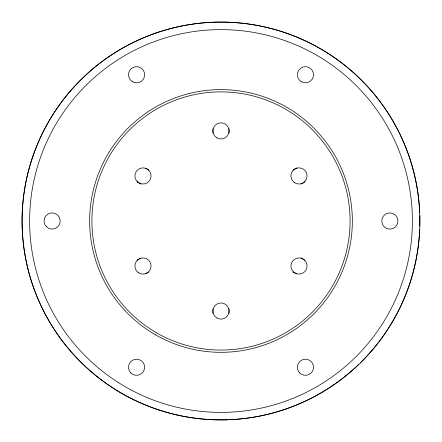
<?xml version="1.0" encoding="UTF-8"?>
<svg xmlns="http://www.w3.org/2000/svg" width="442" height="442" viewBox="0 0 442 442"><rect width="100%" height="100%" fill="white"/><g stroke="black" fill="none" stroke-linecap="round" stroke-linejoin="round"><path stroke-width="0.66" d="M136.976 260.2L140.91 257.929M293.018 170.109L296.958 167.838M145.606 273.852L148.418 272.228M301.09 184.082L305.024 181.811M145.606 168.159L148.982 170.109M301.09 257.929L305.024 260.2M136.976 181.811L140.91 184.082M293.018 271.902L296.394 273.852M229.067 128.644L229.067 133.186M229.067 308.825L229.067 313.367M212.933 128.644L212.933 133.186M212.933 308.825L212.933 313.367M419.767 215.685A198.894 198.894 0 0 1 419.767 226.265M419.651 229.569A198.894 198.894 0 0 1 407.386 290.239M407.154 290.864A198.894 198.894 0 0 1 360.291 362.893M358.871 364.28A198.894 198.894 0 0 1 335.97 383.236M335.428 383.617A198.894 198.894 0 0 1 229.205 419.701M227.884 419.751A198.894 198.894 0 0 1 22.752 237.702A198.894 198.894 0 0 1 194.463 23.846A198.894 198.894 0 0 1 416.524 184.811M416.64 185.458A198.894 198.894 0 0 1 419.679 213.038M385.838 227.995A8.066 8.066 0 0 0 397.944 221.006A8.066 8.066 0 0 0 385.838 214.016A8.066 8.066 0 0 0 385.838 227.995M117.671 390.96A198.9 198.9 0 0 0 419.845 225.514A198.9 198.9 0 0 0 125.478 46.543A198.9 198.9 0 0 0 117.671 390.96M299.731 372.96A8.066 8.066 0 0 0 313.229 369.341A8.066 8.066 0 0 0 303.35 359.462A8.066 8.066 0 0 0 299.731 372.96M130.86 372.96A8.066 8.066 0 0 0 144.357 369.341A8.066 8.066 0 0 0 134.473 359.462A8.066 8.066 0 0 0 130.86 372.96M46.421 226.713A8.066 8.066 0 0 0 59.919 223.094A8.066 8.066 0 0 0 50.04 213.21A8.066 8.066 0 0 0 46.421 226.713M132.528 81.742A8.066 8.066 0 0 0 144.633 74.759A8.066 8.066 0 0 0 132.528 67.77A8.066 8.066 0 0 0 132.528 81.742M301.405 81.742A8.066 8.066 0 0 0 313.505 74.759A8.066 8.066 0 0 0 301.405 67.77A8.066 8.066 0 0 0 301.405 81.742M118.02 382.33A191.392 191.392 0 0 0 412.198 229.531A191.392 191.392 0 0 0 132.782 51.161A191.392 191.392 0 0 0 118.02 382.33M155.313 334.721A131.346 131.346 0 0 0 352.335 220.972A131.346 131.346 0 0 0 155.313 107.224A131.346 131.346 0 0 0 155.313 334.721M156.44 332.771A129.097 129.097 0 0 0 350.081 220.972A129.097 129.097 0 0 0 156.44 109.174A129.097 129.097 0 0 0 156.44 332.771M138.401 272.648A8.066 8.066 0 0 0 151.026 266.659A8.066 8.066 0 0 0 139.528 258.719A8.066 8.066 0 0 0 138.401 272.648M137.882 182.192A8.066 8.066 0 0 0 150.949 177.236A8.066 8.066 0 0 0 140.125 168.396A8.066 8.066 0 0 0 137.882 182.192M216.95 137.893A8.066 8.066 0 0 0 229.055 130.909A8.066 8.066 0 0 0 216.95 123.92A8.066 8.066 0 0 0 216.95 137.893M294.4 182.579A8.066 8.066 0 0 0 307.03 176.59A8.066 8.066 0 0 0 295.527 168.651A8.066 8.066 0 0 0 294.4 182.579M293.88 272.255A8.066 8.066 0 0 0 306.947 267.3A8.066 8.066 0 0 0 296.123 258.465A8.066 8.066 0 0 0 293.88 272.255M216.95 318.03A8.066 8.066 0 0 0 229.055 311.041A8.066 8.066 0 0 0 216.95 304.052A8.066 8.066 0 0 0 216.95 318.03"/></g></svg>
